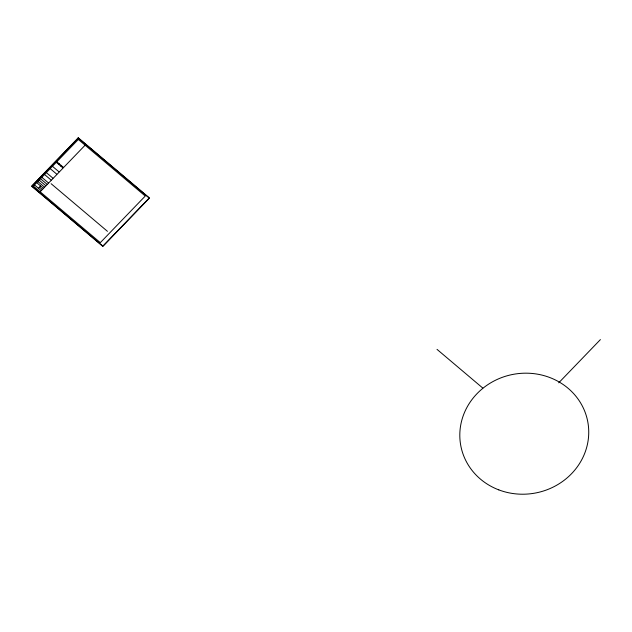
<?xml version="1.0" encoding="UTF-8"?>
<svg xmlns="http://www.w3.org/2000/svg" width="632" height="632" viewBox="0 0 632 632"><rect width="100%" height="100%" fill="white"/><g stroke="black" fill="none" stroke-linecap="round" stroke-linejoin="round"><path stroke-width="0.95" d="M58.65 164.296L59.171 163.759M38.449 188.273L40.653 185.99M60.743 166.066L61.264 165.529M40.187 191.804L85.115 145.202M558.735 382.818L600.4 339.605M437.02 349.37L482.808 388.08M57.078 161.99L63.358 167.298M56.556 162.527L62.837 167.835M52.709 166.516L58.989 171.825M50.465 168.847L56.738 174.155M46.618 172.844L52.891 178.145M44.801 174.724L51.074 180.033M51.137 183.722L107.456 231.328M42.083 177.545L48.356 182.853M40.748 178.927L47.021 184.236M39.413 180.317L45.686 185.618M38.078 181.7L44.351 187.009M36.948 182.861L43.229 188.17M39.555 187.135L42.131 189.308M34.752 185.144L41.033 190.453M78.265 137.784L31.6 186.179L102.858 246.417L149.515 198.021L78.265 137.784M78.273 138.092L31.924 186.156L102.842 246.109L149.191 198.037L78.273 138.092M78.329 139.467L33.393 186.069L100.322 242.648L145.257 196.046L78.329 139.467M498.798 489.879A64.614 60.364 -10.9 0 0 588.297 425.091A64.614 60.364 -10.9 0 0 485.724 386.12A64.614 60.364 -10.9 0 0 498.798 489.879"/></g></svg>
